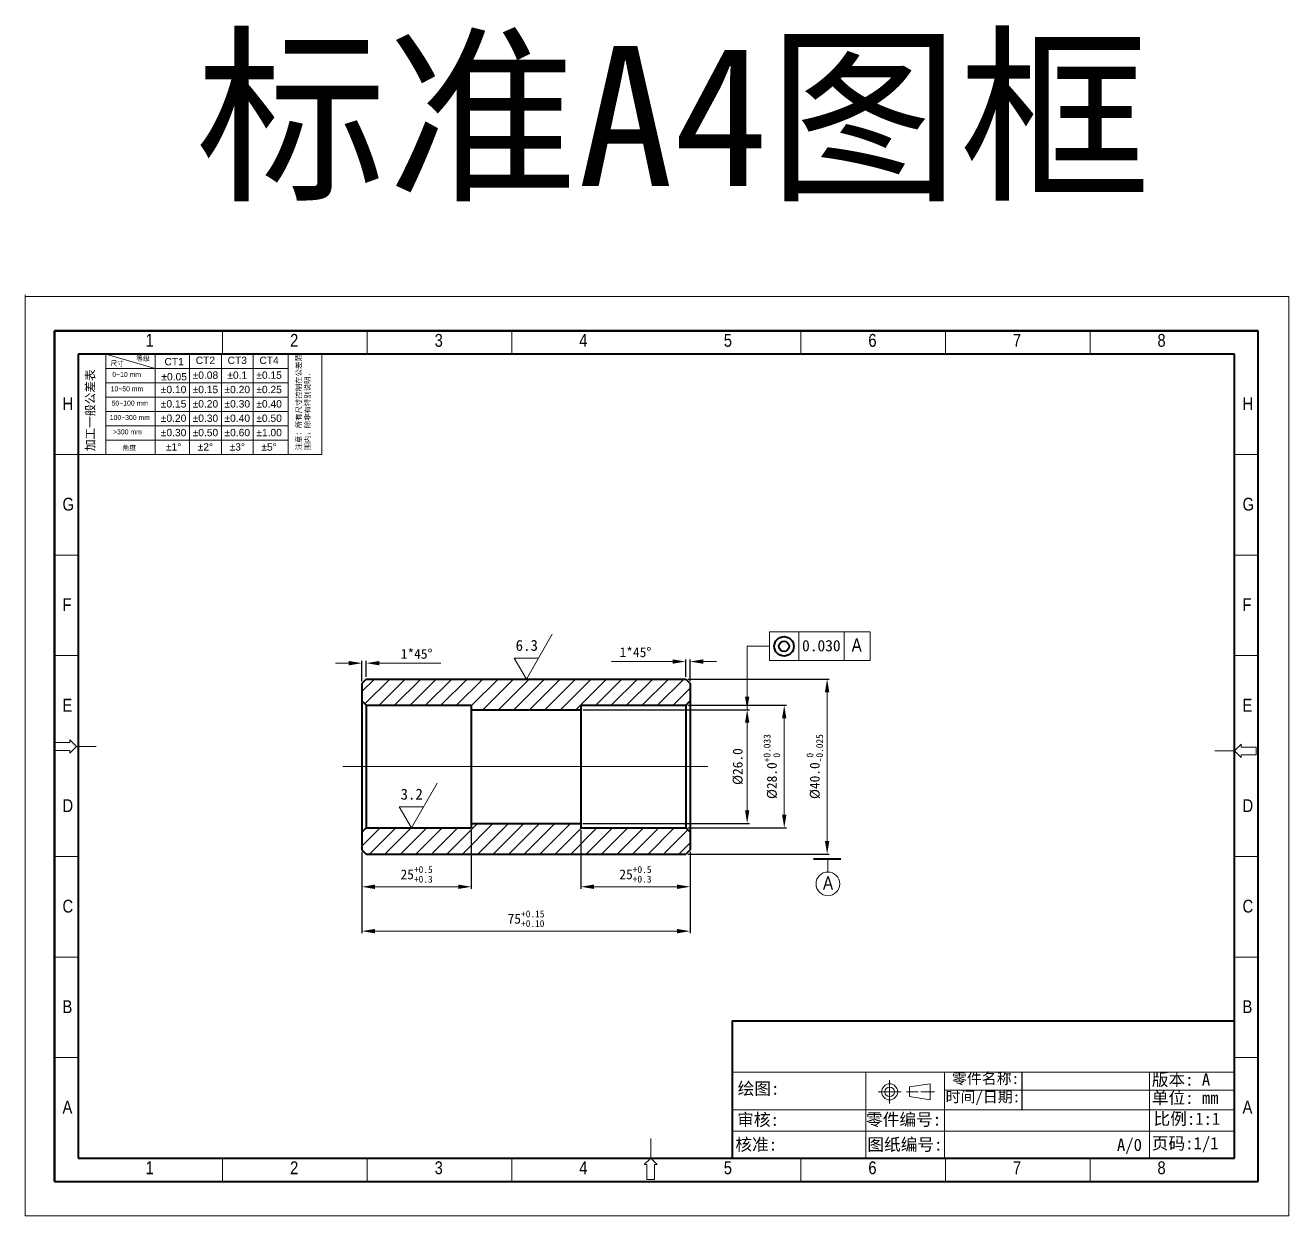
# Model space of a CAD drawing. Header units: millimetres. Extents: x -701 to 1485, y 792 to 1708.
# Drawn here: x -700.9 to -412.2, y 1360.7 to 1632.7 of the extents above; entities that cross this region are included whole.
import ezdxf
from ezdxf.enums import TextEntityAlignment as Align
from ezdxf.lldxf.tags import DXFTag

# ---------------------------------------------------------------- set-up
doc = ezdxf.new("R2010")
doc.units = ezdxf.units.MM
for name, color, linetype, lineweight in [('中心线', 7, 'CENTER', 18), ('粗实线', 7, 'Continuous', 40), ('细实线', 7, 'Continuous', 18)]:
    doc.layers.add(name, color=color, linetype=linetype, lineweight=lineweight)
doc.styles.add('SEACAD_arial_ttf', font='arial.ttf', dxfattribs={"height": 0.2})
doc.styles.add('TT', font='')
doc.styles.get('TT').set_extended_font_data('SimSun')
tags = doc.linetypes.add('CENTER', pattern=[0.6, 0.375, -0.075, 0.075, -0.075]).pattern_tags.tags
tags[10:11] = [DXFTag(74, 4), DXFTag(75, 0), DXFTag(340, '0'), DXFTag(46, 1.0), DXFTag(50, 0.0), DXFTag(44, 0.0), DXFTag(45, 0.0)]
tags[8:9] = [DXFTag(74, 4), DXFTag(75, 0), DXFTag(340, '0'), DXFTag(46, 1.0), DXFTag(50, 0.0), DXFTag(44, 0.0), DXFTag(45, 0.0)]
tags[6:7] = [DXFTag(74, 4), DXFTag(75, 0), DXFTag(340, '0'), DXFTag(46, 1.0), DXFTag(50, 0.0), DXFTag(44, 0.0), DXFTag(45, 0.0)]
tags[4:5] = [DXFTag(74, 4), DXFTag(75, 0), DXFTag(340, '0'), DXFTag(46, 1.0), DXFTag(50, 0.0), DXFTag(44, 0.0), DXFTag(45, 0.0)]
doc.dimstyles.new('A4', dxfattribs={"dimtxt": 2.25, "dimasz": 3, "dimexe": 0.5, "dimexo": 0.5, "dimgap": 1, "dimtad": 1, "dimdec": 1, "dimzin": 0, "dimdsep": 46, "dimtxsty": 'Standard', "dimcen": 0, "dimclrd": 256, "dimclre": 256, "dimclrt": 256, "dimadec": 1, "dimazin": 0, "dimtp": 0.01, "dimtm": 0.01, "dimtfac": 0.6, "dimtdec": 1, "dimtofl": 0, "dimtmove": 0, "dimatfit": 3, "dimfxl": 0, "dimtolj": 1, "dimtzin": 0, "dimlwd": 9, "dimarcsym": 0})

# ---------------------------------------------------------------- blocks, each defined once
blk = doc.blocks.new('*D17')
at = {"layer": 'Defpoints', "color": 0}
for p in [(-573.96, 1476.35), (-535.93, 1476.35), (-573.96, 1450.35)]:
    blk.add_point(p, dxfattribs=at)
at = {"layer": '细实线', "lineweight": -2}
for p, q in [((-573.46, 1476.35), (-535.43, 1476.35)), ((-573.46, 1450.35), (-535.43, 1450.35))]:
    blk.add_line(p, q, dxfattribs=at)
at = {"layer": '细实线', "lineweight": 9}
blk.add_line((-535.93, 1453.35), (-535.93, 1473.35), dxfattribs=at)
at = {"layer": '细实线'}
for points in [[(-536.43, 1473.35), (-535.43, 1473.35), (-535.93, 1476.35)], [(-536.43, 1453.35), (-535.43, 1453.35), (-535.93, 1450.35)]]:
    blk.add_solid(points, dxfattribs=at)
at = {"layer": '细实线', "insert": (-538.06, 1463.35), "char_height": 2.25, "attachment_point": 5, "rotation": 90}
blk.add_mtext('\\A1;%%c26.0', dxfattribs=at)
blk = doc.blocks.new('*D18')
at = {"layer": 'Defpoints', "color": 0}
for p in [(-549.96, 1477.35), (-549.96, 1449.35), (-527.46, 1449.35)]:
    blk.add_point(p, dxfattribs=at)
at = {"layer": '细实线', "lineweight": -2}
for p, q in [((-549.46, 1477.35), (-526.96, 1477.35)), ((-549.46, 1449.35), (-526.96, 1449.35))]:
    blk.add_line(p, q, dxfattribs=at)
at = {"layer": '细实线', "lineweight": 9}
blk.add_line((-527.46, 1474.35), (-527.46, 1452.35), dxfattribs=at)
at = {"layer": '细实线'}
for points in [[(-527.96, 1474.35), (-526.96, 1474.35), (-527.46, 1477.35)], [(-527.96, 1452.35), (-526.96, 1452.35), (-527.46, 1449.35)]]:
    blk.add_solid(points, dxfattribs=at)
at = {"layer": '细实线', "insert": (-530.29, 1463.35), "char_height": 2.25, "attachment_point": 5, "rotation": 90}
blk.add_mtext('\\A1;%%c28.0{\\H0.7x;\\S+0.033^  0;}', dxfattribs=at)
blk = doc.blocks.new('*D19')
at = {"layer": 'Defpoints', "color": 0}
for p in [(-622.96, 1486.98), (-623.96, 1482.35), (-622.96, 1483.35)]:
    blk.add_point(p, dxfattribs=at)
at = {"layer": '细实线', "lineweight": 9}
for p, q in [((-626.96, 1486.98), (-629.96, 1486.98)), ((-619.96, 1486.98), (-605.96, 1486.98))]:
    blk.add_line(p, q, dxfattribs=at)
at = {"layer": '细实线', "lineweight": -2}
for p, q in [((-623.96, 1482.85), (-623.96, 1487.48)), ((-622.96, 1483.85), (-622.96, 1487.48))]:
    blk.add_line(p, q, dxfattribs=at)
at = {"layer": '细实线'}
for points in [[(-626.96, 1487.48), (-626.96, 1486.48), (-623.96, 1486.98)], [(-619.96, 1487.48), (-619.96, 1486.48), (-622.96, 1486.98)]]:
    blk.add_solid(points, dxfattribs=at)
at = {"layer": '细实线', "insert": (-611.46, 1489.1), "char_height": 2.25, "attachment_point": 5}
blk.add_mtext('\\A1;1*45%%d', dxfattribs=at)
blk = doc.blocks.new('*D20')
at = {"layer": 'Defpoints', "color": 0}
for p in [(-549.96, 1487.35), (-549.96, 1483.35), (-548.96, 1482.35)]:
    blk.add_point(p, dxfattribs=at)
at = {"layer": '细实线', "lineweight": 9}
for p, q in [((-552.96, 1487.35), (-566.96, 1487.35)), ((-545.96, 1487.35), (-542.96, 1487.35))]:
    blk.add_line(p, q, dxfattribs=at)
at = {"layer": '细实线', "lineweight": -2}
for p, q in [((-549.96, 1483.85), (-549.96, 1487.85)), ((-548.96, 1482.85), (-548.96, 1487.85))]:
    blk.add_line(p, q, dxfattribs=at)
at = {"layer": '细实线'}
for points in [[(-552.96, 1487.85), (-552.96, 1486.85), (-549.96, 1487.35)], [(-545.96, 1487.85), (-545.96, 1486.85), (-548.96, 1487.35)]]:
    blk.add_solid(points, dxfattribs=at)
at = {"layer": '细实线', "insert": (-561.46, 1489.47), "char_height": 2.25, "attachment_point": 5}
blk.add_mtext('\\A1;1*45%%d', dxfattribs=at)
blk = doc.blocks.new('*D21')
at = {"layer": 'Defpoints', "color": 0}
for p in [(-549.96, 1483.35), (-549.96, 1443.35), (-517.66, 1443.35)]:
    blk.add_point(p, dxfattribs=at)
at = {"layer": '细实线', "lineweight": -2}
for p, q in [((-549.46, 1483.35), (-517.16, 1483.35)), ((-549.46, 1443.35), (-517.16, 1443.35))]:
    blk.add_line(p, q, dxfattribs=at)
at = {"layer": '细实线', "lineweight": 9}
blk.add_line((-517.66, 1480.35), (-517.66, 1446.35), dxfattribs=at)
at = {"layer": '细实线'}
for points in [[(-518.16, 1480.35), (-517.16, 1480.35), (-517.66, 1483.35)], [(-518.16, 1446.35), (-517.16, 1446.35), (-517.66, 1443.35)]]:
    blk.add_solid(points, dxfattribs=at)
at = {"layer": '细实线', "insert": (-520.49, 1463.35), "char_height": 2.25, "attachment_point": 5, "rotation": 90}
blk.add_mtext('\\A1;%%c40.0{\\H0.7x;\\S 0^ -0.025;}', dxfattribs=at)
blk = doc.blocks.new('*D22')
at = {"layer": 'Defpoints', "color": 0}
for p in [(-573.96, 1449.35), (-548.96, 1444.35), (-548.96, 1435.89)]:
    blk.add_point(p, dxfattribs=at)
at = {"layer": '细实线', "lineweight": -2}
for p, q in [((-573.96, 1448.85), (-573.96, 1435.39)), ((-548.96, 1443.85), (-548.96, 1435.39))]:
    blk.add_line(p, q, dxfattribs=at)
at = {"layer": '细实线', "lineweight": 9}
blk.add_line((-570.96, 1435.89), (-551.96, 1435.89), dxfattribs=at)
at = {"layer": '细实线'}
for points in [[(-570.96, 1436.39), (-570.96, 1435.39), (-573.96, 1435.89)], [(-551.96, 1436.39), (-551.96, 1435.39), (-548.96, 1435.89)]]:
    blk.add_solid(points, dxfattribs=at)
at = {"layer": '细实线', "insert": (-561.46, 1438.73), "char_height": 2.25, "attachment_point": 5}
blk.add_mtext('\\A1;25{\\H0.7x;\\S+0.5^ +0.3;}', dxfattribs=at)
blk = doc.blocks.new('*D23')
at = {"layer": 'Defpoints', "color": 0}
for p in [(-598.96, 1449.35), (-623.96, 1444.35), (-598.96, 1435.88)]:
    blk.add_point(p, dxfattribs=at)
at = {"layer": '细实线', "lineweight": -2}
for p, q in [((-598.96, 1448.85), (-598.96, 1435.38)), ((-623.96, 1443.85), (-623.96, 1435.38))]:
    blk.add_line(p, q, dxfattribs=at)
at = {"layer": '细实线', "lineweight": 9}
blk.add_line((-620.96, 1435.88), (-601.96, 1435.88), dxfattribs=at)
at = {"layer": '细实线'}
for points in [[(-620.96, 1436.38), (-620.96, 1435.38), (-623.96, 1435.88)], [(-601.96, 1436.38), (-601.96, 1435.38), (-598.96, 1435.88)]]:
    blk.add_solid(points, dxfattribs=at)
at = {"layer": '细实线', "insert": (-611.46, 1438.72), "char_height": 2.25, "attachment_point": 5}
blk.add_mtext('\\A1;25{\\H0.7x;\\S+0.5^ +0.3;}', dxfattribs=at)
blk = doc.blocks.new('*D24')
at = {"layer": 'Defpoints', "color": 0}
for p in [(-623.96, 1444.35), (-548.96, 1444.35), (-548.96, 1425.75)]:
    blk.add_point(p, dxfattribs=at)
at = {"layer": '细实线', "lineweight": -2}
for p, q in [((-623.96, 1443.85), (-623.96, 1425.25)), ((-548.96, 1443.85), (-548.96, 1425.25))]:
    blk.add_line(p, q, dxfattribs=at)
at = {"layer": '细实线', "lineweight": 9}
blk.add_line((-620.96, 1425.75), (-551.96, 1425.75), dxfattribs=at)
at = {"layer": '细实线'}
for points in [[(-620.96, 1426.25), (-620.96, 1425.25), (-623.96, 1425.75)], [(-551.96, 1426.25), (-551.96, 1425.25), (-548.96, 1425.75)]]:
    blk.add_solid(points, dxfattribs=at)
at = {"layer": '细实线', "insert": (-586.46, 1428.58), "char_height": 2.25, "attachment_point": 5}
blk.add_mtext('\\A1;75{\\H0.7x;\\S+0.15^ +0.10;}', dxfattribs=at)

msp = doc.modelspace()

# ---------------------------------------------------------------- hatches: boundary and pattern name
at = {"layer": '细实线'}
h = msp.add_hatch(dxfattribs=at)
h.set_pattern_fill('ANSI31', color=256, scale=20, style=0)
h.set_pattern_definition([(45, (-1131.3924, 1347.8352), (-1.767767, 1.767767), [])])
h.paths.add_polyline_path([(-573.96, 1476.35), (-573.96, 1477.35), (-549.96, 1477.35), (-548.96, 1478.35), (-548.96, 1482.35), (-549.96, 1483.35), (-622.96, 1483.35), (-623.96, 1482.35), (-623.96, 1478.35), (-622.96, 1477.35), (-598.96, 1477.35), (-598.96, 1476.35)])
h.paths.add_polyline_path([(-549.96, 1443.35), (-548.96, 1444.35), (-548.96, 1448.35), (-549.96, 1449.35), (-573.96, 1449.35), (-573.96, 1450.35), (-598.96, 1450.35), (-598.96, 1449.35), (-622.96, 1449.35), (-623.96, 1448.35), (-623.96, 1444.35), (-622.96, 1443.35)])

# ---------------------------------------------------------------- linework, layer by layer
msp.add_line((-473.17, 1393.54), (-473.17, 1384.89))
at = {"layer": '中心线'}
msp.add_line((-628.29, 1463.35), (-544.92, 1463.35), dxfattribs=at)
at = {"layer": '粗实线'}
for p, q in [((-694.19, 1562.96), (-694.19, 1368.52)), ((-694.19, 1368.52), (-694.19, 1562.96)), ((-419.19, 1562.96), (-694.19, 1562.96)), ((-694.19, 1562.96), (-419.19, 1562.96)), ((-419.19, 1368.52), (-419.19, 1562.96)), ((-419.19, 1368.52), (-419.19, 1562.96)), ((-688.82, 1557.59), (-688.82, 1373.89)), ((-424.56, 1557.59), (-688.82, 1557.59)), ((-424.56, 1373.89), (-424.56, 1557.59)), ((-622.96, 1483.35), (-623.96, 1482.35)), ((-623.96, 1482.35), (-623.96, 1478.35)), ((-622.96, 1483.35), (-549.96, 1483.35)), ((-549.96, 1483.35), (-548.96, 1482.35)), ((-548.96, 1482.35), (-548.96, 1478.35)), ((-622.96, 1477.35), (-623.96, 1478.35)), ((-623.96, 1478.35), (-623.96, 1448.35)), ((-549.96, 1477.35), (-548.96, 1478.35)), ((-548.96, 1478.35), (-548.96, 1448.35)), ((-622.96, 1477.35), (-598.96, 1477.35)), ((-622.96, 1477.35), (-622.96, 1449.35)), ((-598.96, 1477.35), (-598.96, 1449.35)), ((-598.96, 1476.35), (-573.96, 1476.35)), ((-573.96, 1477.35), (-549.96, 1477.35)), ((-573.96, 1477.35), (-573.96, 1449.35)), ((-549.96, 1477.35), (-549.96, 1449.35)), ((-622.96, 1449.35), (-623.96, 1448.35)), ((-622.96, 1449.35), (-598.96, 1449.35)), ((-598.96, 1450.35), (-573.96, 1450.35)), ((-573.96, 1449.35), (-549.96, 1449.35)), ((-549.96, 1449.35), (-548.96, 1448.35)), ((-623.96, 1448.35), (-623.96, 1444.35)), ((-548.96, 1448.35), (-548.96, 1444.35)), ((-623.96, 1444.35), (-622.96, 1443.35)), ((-548.96, 1444.35), (-549.96, 1443.35)), ((-622.96, 1443.35), (-549.96, 1443.35)), ((-520.76, 1442.29), (-514.53, 1442.29)), ((-419.19, 1368.52), (-419.19, 1418.78)), ((-539.39, 1405.26), (-424.56, 1405.26)), ((-539.39, 1405.26), (-539.39, 1373.89)), ((-539.39, 1405.26), (-424.56, 1405.26)), ((-539.39, 1405.26), (-539.39, 1373.89)), ((-539.39, 1405.26), (-424.56, 1405.26)), ((-539.39, 1405.26), (-539.39, 1373.89)), ((-688.82, 1373.89), (-424.56, 1373.89)), ((-694.19, 1368.52), (-419.19, 1368.52)), ((-694.19, 1368.52), (-419.19, 1368.52))]:
    msp.add_line(p, q, dxfattribs=at)
for radius in [2.23, 1.17]:
    msp.add_circle((-527.51, 1490.83), radius, dxfattribs=at)
at = {"layer": '细实线'}
for p, q in [((-700.88, 1360.72), (-700.88, 1571.18)), ((-700.88, 1570.76), (-412.19, 1570.76)), ((-412.19, 1360.72), (-412.19, 1570.76)), ((-655.78, 1562.96), (-655.78, 1557.59)), ((-622.75, 1562.96), (-622.75, 1557.59)), ((-589.72, 1562.96), (-589.72, 1557.59)), ((-523.65, 1562.96), (-523.65, 1557.59)), ((-490.62, 1562.96), (-490.62, 1557.59)), ((-457.59, 1562.96), (-457.59, 1557.59)), ((-682.47, 1557.59), (-671.18, 1554.31)), ((-682.47, 1534.63), (-682.47, 1557.59)), ((-671.18, 1534.63), (-671.18, 1557.59)), ((-663.32, 1534.63), (-663.32, 1557.59)), ((-656.05, 1534.63), (-656.05, 1557.59)), ((-653.86, 1557.59), (-635.57, 1557.59)), ((-648.77, 1534.63), (-648.77, 1557.59)), ((-640.82, 1534.63), (-640.82, 1557.59)), ((-633.11, 1534.63), (-633.11, 1557.59)), ((-640.82, 1554.31), (-682.47, 1554.31)), ((-640.82, 1551.03), (-682.47, 1551.03)), ((-640.82, 1547.75), (-682.47, 1547.75)), ((-640.82, 1544.47), (-682.47, 1544.47)), ((-640.82, 1541.19), (-682.47, 1541.19)), ((-640.82, 1537.91), (-682.47, 1537.91)), ((-688.82, 1534.63), (-694.19, 1534.63)), ((-633.11, 1534.63), (-688.82, 1534.63)), ((-419.19, 1534.63), (-424.56, 1534.63)), ((-688.82, 1511.66), (-694.19, 1511.66)), ((-419.19, 1511.66), (-424.56, 1511.66)), ((-586.37, 1483.35), (-580.46, 1493.58)), ((-530.8, 1494.16), (-507.81, 1494.16)), ((-530.8, 1494.16), (-530.8, 1487.62)), ((-524.09, 1494.16), (-524.09, 1487.62)), ((-513.77, 1494.16), (-513.77, 1487.62)), ((-507.81, 1494.16), (-507.81, 1487.62)), ((-530.8, 1490.89), (-535.93, 1490.89)), ((-688.82, 1488.7), (-694.19, 1488.7)), ((-586.37, 1483.35), (-589.15, 1488.16)), ((-589.15, 1488.16), (-583.59, 1488.16)), ((-507.81, 1487.62), (-530.8, 1487.62)), ((-419.19, 1488.7), (-424.56, 1488.7)), ((-694.12, 1467.06), (-694.12, 1468.82)), ((-690.69, 1468.82), (-694.12, 1468.82)), ((-690.69, 1467.06), (-694.12, 1467.06)), ((-689.21, 1467.94), (-690.69, 1469.45)), ((-690.69, 1468.82), (-690.69, 1469.45)), ((-689.21, 1467.94), (-690.69, 1466.43)), ((-690.69, 1466.43), (-690.69, 1467.06)), ((-689.21, 1467.94), (-684.71, 1467.94)), ((-424.56, 1466.93), (-429.06, 1466.93)), ((-424.56, 1466.93), (-423.09, 1468.44)), ((-424.56, 1466.93), (-423.09, 1465.43)), ((-423.09, 1467.81), (-423.09, 1468.44)), ((-423.09, 1467.81), (-419.65, 1467.81)), ((-419.65, 1466.05), (-419.65, 1467.81)), ((-423.09, 1465.43), (-423.09, 1466.05)), ((-423.09, 1466.05), (-419.65, 1466.05)), ((-612.66, 1449.35), (-606.76, 1459.58)), ((-612.66, 1449.35), (-615.44, 1454.16)), ((-615.44, 1454.16), (-609.88, 1454.16)), ((-688.82, 1442.78), (-694.19, 1442.78)), ((-517.49, 1439.25), (-517.49, 1442.29)), ((-419.19, 1442.78), (-424.56, 1442.78)), ((-688.82, 1419.81), (-694.19, 1419.81)), ((-419.19, 1419.81), (-424.56, 1419.81)), ((-688.82, 1396.85), (-694.19, 1396.85)), ((-419.19, 1396.85), (-424.56, 1396.85)), ((-539.39, 1393.54), (-424.56, 1393.54)), ((-539.39, 1393.54), (-424.56, 1393.54)), ((-539.39, 1393.54), (-424.56, 1393.54)), ((-521.47, 1393.55), (-424.56, 1393.55)), ((-521.47, 1393.55), (-424.56, 1393.55)), ((-521.47, 1393.55), (-424.56, 1393.55)), ((-508.8, 1393.54), (-508.8, 1373.87)), ((-508.8, 1393.54), (-508.8, 1373.87)), ((-508.8, 1393.54), (-508.8, 1373.87)), ((-503.37, 1391.68), (-503.37, 1386.39)), ((-503.37, 1391.68), (-503.37, 1386.39)), ((-503.37, 1391.68), (-503.37, 1386.39)), ((-490.83, 1393.54), (-490.83, 1373.94)), ((-490.83, 1393.54), (-490.83, 1373.94)), ((-490.83, 1393.54), (-490.83, 1373.94)), ((-443.98, 1393.54), (-443.98, 1373.83)), ((-443.98, 1393.54), (-443.98, 1373.83)), ((-443.98, 1393.54), (-443.98, 1373.83)), ((-500.75, 1389.03), (-506, 1389.03)), ((-500.75, 1389.03), (-506, 1389.03)), ((-500.75, 1389.03), (-506, 1389.03)), ((-496.89, 1389.03), (-499.49, 1389.03)), ((-496.89, 1389.03), (-499.49, 1389.03)), ((-496.89, 1389.03), (-499.49, 1389.03)), ((-498.83, 1390.14), (-494.14, 1390.86)), ((-498.83, 1390.14), (-494.14, 1390.86)), ((-498.83, 1390.14), (-494.14, 1390.86)), ((-498.83, 1390.14), (-498.83, 1387.93)), ((-498.83, 1390.14), (-498.83, 1387.93)), ((-498.83, 1390.14), (-498.83, 1387.93)), ((-493.14, 1389.03), (-496.26, 1389.03)), ((-493.14, 1389.03), (-496.26, 1389.03)), ((-493.14, 1389.03), (-496.26, 1389.03)), ((-494.14, 1390.86), (-494.14, 1387.21)), ((-494.14, 1390.86), (-494.14, 1387.21)), ((-494.14, 1390.86), (-494.14, 1387.21)), ((-490.83, 1389.42), (-424.56, 1389.42)), ((-489.27, 1389.42), (-424.56, 1389.42)), ((-489.27, 1389.42), (-424.56, 1389.42)), ((-498.83, 1387.93), (-494.14, 1387.21)), ((-539.39, 1384.9), (-498.6, 1384.9)), ((-539.39, 1384.9), (-498.6, 1384.9)), ((-539.39, 1384.9), (-498.6, 1384.9)), ((-424.56, 1384.89), (-498.55, 1384.89)), ((-424.56, 1384.89), (-498.55, 1384.89)), ((-424.56, 1384.89), (-498.55, 1384.89)), ((-539.39, 1380.01), (-484.14, 1380.01)), ((-539.39, 1380.01), (-484.14, 1380.01)), ((-539.39, 1380.01), (-484.14, 1380.01)), ((-424.56, 1380.01), (-498.55, 1380.01)), ((-424.56, 1380.01), (-498.55, 1380.01)), ((-424.56, 1380.01), (-498.55, 1380.01)), ((-557.98, 1373.89), (-557.98, 1378.39)), ((-655.78, 1373.89), (-655.78, 1368.52)), ((-622.75, 1373.89), (-622.75, 1368.52)), ((-589.72, 1373.89), (-589.72, 1368.52)), ((-557.98, 1373.89), (-559.48, 1372.42)), ((-559.48, 1372.42), (-558.85, 1372.42)), ((-558.85, 1372.42), (-558.85, 1368.98)), ((-557.98, 1373.89), (-556.47, 1372.42)), ((-557.1, 1372.42), (-557.1, 1368.98)), ((-557.1, 1372.42), (-556.47, 1372.42)), ((-523.65, 1373.89), (-523.65, 1368.52)), ((-490.62, 1373.89), (-490.62, 1368.52)), ((-457.59, 1373.89), (-457.59, 1368.52)), ((-700.88, 1360.72), (-412.19, 1360.72))]:
    msp.add_line(p, q, dxfattribs=at)
for points in [[(-694.12, 1468.82), (-694.12, 1467.06), (-690.69, 1467.06), (-690.69, 1466.43), (-689.21, 1467.94), (-690.69, 1469.45), (-690.69, 1468.82), (-694.12, 1468.82)], [(-694.12, 1468.82), (-694.12, 1467.06), (-690.69, 1467.06), (-690.69, 1466.43), (-689.21, 1467.94), (-690.69, 1469.45), (-690.69, 1468.82), (-694.12, 1468.82)], [(-419.65, 1467.81), (-423.09, 1467.81), (-423.09, 1468.44), (-424.56, 1466.93), (-423.09, 1465.43), (-423.09, 1466.05), (-419.65, 1466.05), (-419.65, 1467.81)], [(-419.65, 1467.81), (-423.09, 1467.81), (-423.09, 1468.44), (-424.56, 1466.93), (-423.09, 1465.43), (-423.09, 1466.05), (-419.65, 1466.05), (-419.65, 1467.81)], [(-557.1, 1372.42), (-556.47, 1372.42), (-557.98, 1373.89), (-559.48, 1372.42), (-558.85, 1372.42), (-558.85, 1368.98), (-557.1, 1368.98), (-557.1, 1372.42)], [(-557.1, 1372.42), (-556.47, 1372.42), (-557.98, 1373.89), (-559.48, 1372.42), (-558.85, 1372.42), (-558.85, 1368.98), (-557.1, 1368.98), (-557.1, 1372.42)]]:
    msp.add_lwpolyline(points, close=True, dxfattribs=at)
for points in [[(-694.12, 1468.82), (-690.69, 1468.82), (-690.69, 1469.45), (-689.21, 1467.94), (-690.69, 1466.43), (-690.69, 1467.06), (-694.12, 1467.06), (-694.12, 1468.82)], [(-694.12, 1468.82), (-690.69, 1468.82), (-690.69, 1469.45), (-689.21, 1467.94), (-690.69, 1466.43), (-690.69, 1467.06), (-694.12, 1467.06), (-694.12, 1468.82)], [(-419.65, 1467.81), (-423.09, 1467.81), (-423.09, 1468.44), (-424.56, 1466.93), (-423.09, 1465.43), (-423.09, 1466.05), (-419.65, 1466.05), (-419.65, 1467.81)], [(-419.65, 1467.81), (-423.09, 1467.81), (-423.09, 1468.44), (-424.56, 1466.93), (-423.09, 1465.43), (-423.09, 1466.05), (-419.65, 1466.05), (-419.65, 1467.81)], [(-557.1, 1372.42), (-557.1, 1368.98), (-558.85, 1368.98), (-558.85, 1372.42), (-559.48, 1372.42), (-557.98, 1373.89), (-556.47, 1372.42), (-557.1, 1372.42)], [(-557.1, 1372.42), (-557.1, 1368.98), (-558.85, 1368.98), (-558.85, 1372.42), (-559.48, 1372.42), (-557.98, 1373.89), (-556.47, 1372.42), (-557.1, 1372.42)]]:
    msp.add_lwpolyline(points, dxfattribs=at)
for centre, radius in [((-517.49, 1436.55), 2.7), ((-503.37, 1389.03), 1.83), ((-503.37, 1389.03), 1.83), ((-503.37, 1389.03), 1.83), ((-503.37, 1389.03), 1.1), ((-503.37, 1389.03), 1.1), ((-503.37, 1389.03), 1.1)]:
    msp.add_circle(centre, radius, dxfattribs=at)

# ---------------------------------------------------------------- texts
at = {"color": 3, "attachment_point": 1}
for s, insert, char_height in [('{\\fSimSun|b0|i0|c134|p2;绘图:}', (-538.11, 1391.18), 2.8), ('{\\fSimSun|b0|i0|c134|p2;零件名称:}', (-489.14, 1393.33), 2.5), ('{\\fSimSun|b0|i0|c134|p2;版本: A}', (-443.48, 1393.23), 2.8), ('{\\fSimSun|b0|i0|c134|p2;版本: A}', (-443.48, 1393.23), 2.8), ('{\\fSimSun|b0|i0|c134|p2;版本: A}', (-443.48, 1393.23), 2.8), ('{\\fSimSun|b0|i0|c134|p2;时间/日期:}', (-490.6, 1389.15), 2.5), ('{\\fSimSun|b0|i0|c134|p2;单位: mm}', (-443.48, 1389.08), 2.8), ('{\\fSimSun|b0|i0|c134|p2;单位: mm}', (-443.48, 1389.08), 2.8), ('{\\fSimSun|b0|i0|c134|p2;单位: mm}', (-443.48, 1389.08), 2.8), ('{\\fSimSun|b0|i0|c134|p2;审核:}', (-538.22, 1384.06), 2.8), ('{\\fSimSun|b0|i0|c134|p2;零件编号:}', (-508.79, 1384.11), 2.8), ('{\\fSimSun|b0|i0|c134|p2;比例:1:1}', (-443.08, 1384.29), 2.8), ('{\\fSimSun|b0|i0|c134|p2;比例:1:1}', (-443.08, 1384.29), 2.8), ('{\\fSimSun|b0|i0|c134|p2;比例:1:1}', (-443.08, 1384.29), 2.8), ('{\\fSimSun|b0|i0|c134|p2;核准:}', (-538.63, 1378.4), 2.8), ('{\\fSimSun|b0|i0|c134|p2;图纸编号:}', (-508.49, 1378.4), 2.8), ('{\\fSimSun|b0|i0|c134|p2;图纸编号:}', (-508.49, 1378.4), 2.8), ('{\\fSimSun|b0|i0|c134|p2;图纸编号:}', (-508.49, 1378.4), 2.8), ('{\\fSimSun|b0|i0|c134|p2;A/0}', (-451.44, 1378.32), 2.8), ('{\\fSimSun|b0|i0|c134|p2;A/0}', (-451.44, 1378.32), 2.8), ('{\\fSimSun|b0|i0|c134|p2;A/0}', (-451.44, 1378.32), 2.8), ('{\\fSimSun|b0|i0|c134|p2;页码:1/1}', (-443.48, 1378.68), 2.8), ('{\\fSimSun|b0|i0|c134|p2;页码:1/1}', (-443.48, 1378.68), 2.8), ('{\\fSimSun|b0|i0|c134|p2;页码:1/1}', (-443.48, 1378.68), 2.8)]:
    msp.add_mtext_dynamic_manual_height_columns(s, width=46.2676, gutter_width=12.5, heights=[0], dxfattribs=dict(at, insert=insert, char_height=char_height))
at = {"layer": '细实线', "style": 'SEACAD_arial_ttf', "width": 0.819}
for s, height, p in [('1', 2.94, (-673.4, 1562.22)), ('2', 2.94, (-640.37, 1562.22)), ('3', 2.94, (-607.34, 1562.22)), ('4', 2.94, (-574.31, 1562.22)), ('5', 2.94, (-541.27, 1562.22)), ('6', 2.94, (-508.24, 1562.22)), ('7', 2.94, (-475.21, 1562.22)), ('8', 2.94, (-442.18, 1562.22)), ('H', 2.94, (-692.37, 1547.74)), ('H', 2.94, (-422.74, 1547.74)), ('G', 2.94, (-692.37, 1524.78)), ('G', 2.94, (-422.74, 1524.78)), ('F', 2.94, (-692.37, 1501.81)), ('F', 2.94, (-422.74, 1501.81)), ('A', 3.05, (-512.07, 1492.63)), ('E', 2.94, (-692.37, 1478.85)), ('E', 2.94, (-422.74, 1478.85)), ('D', 2.94, (-692.37, 1455.89)), ('D', 2.94, (-422.74, 1455.89)), ('A', 3.05, (-518.62, 1438.27)), ('C', 2.94, (-692.37, 1432.92)), ('C', 2.94, (-422.74, 1432.92)), ('B', 2.94, (-692.37, 1409.96)), ('B', 2.94, (-422.74, 1409.96)), ('A', 2.94, (-692.37, 1387)), ('A', 2.94, (-422.74, 1387)), ('1', 2.94, (-673.4, 1373.15)), ('2', 2.94, (-640.37, 1373.15)), ('3', 2.94, (-607.34, 1373.15)), ('4', 2.94, (-574.31, 1373.15)), ('5', 2.94, (-541.27, 1373.15)), ('6', 2.94, (-508.24, 1373.15)), ('7', 2.94, (-475.21, 1373.15)), ('8', 2.94, (-442.18, 1373.15))]:
    msp.add_text(s, height=height, dxfattribs=at).set_placement(p, align=Align.TOP_LEFT)
at = {"layer": '细实线', "style": 'SEACAD_arial_ttf'}
for s, p in [('尺寸', (-681.43, 1554.91)), ('等级', (-675.53, 1556.06))]:
    msp.add_text(s, height=1.117, dxfattribs=at).set_placement(p)
for s, height, p in [('CT1', 1.676, (-666.86, 1555.05)), ('CT2', 1.676, (-659.72, 1555.35)), ('CT3', 1.676, (-652.44, 1555.35)), ('CT4', 1.676, (-645.17, 1555.35)), ('0~10 mm', 1.117, (-677.71, 1552.4)), ('%%P0.05', 1.676, (-666.86, 1551.6)), ('%%P0.08', 1.676, (-659.72, 1551.96)), ('%%P0.1', 1.676, (-652.44, 1551.96)), ('%%P0.15', 1.676, (-645.17, 1551.96)), ('%%P0.10', 1.676, (-666.99, 1548.68)), ('%%P0.15', 1.676, (-659.72, 1548.68)), ('%%P0.20', 1.676, (-652.44, 1548.68)), ('%%P0.25', 1.676, (-645.17, 1548.68)), ('10~50 mm', 1.117, (-677.64, 1549.12)), ('50~100 mm', 1.117, (-677, 1545.84)), ('%%P0.15', 1.676, (-666.99, 1545.4)), ('%%P0.20', 1.676, (-659.72, 1545.4)), ('%%P0.30', 1.676, (-652.44, 1545.4)), ('%%P0.40', 1.676, (-645.17, 1545.4)), ('100~300 mm', 1.117, (-676.99, 1542.56)), ('%%P0.20', 1.676, (-666.99, 1542.12)), ('%%P0.30', 1.676, (-659.72, 1542.12)), ('%%P0.40', 1.676, (-652.44, 1542.12)), ('%%p0.50', 1.676, (-645.17, 1542.12)), ('>300 mm', 1.117, (-677.54, 1539.28)), ('%%P0.30', 1.676, (-666.99, 1538.84)), ('%%P0.50', 1.676, (-659.72, 1538.84)), ('%%P0.60', 1.676, (-652.44, 1538.84)), ('%%P1.00', 1.676, (-645.17, 1538.84)), ('角度', 1.117, (-677.11, 1535.65)), ('%%P1%%d', 1.676, (-666.99, 1535.56)), ('%%P2%%d', 1.676, (-659.72, 1535.56)), ('%%P3%%d', 1.676, (-652.44, 1535.56)), ('%%P5%%d', 1.676, (-645.17, 1535.56))]:
    msp.add_text(s, height=height, dxfattribs=at).set_placement(p, align=Align.CENTER)
at = {"layer": '细实线', "color": 140, "insert": (-661.91, 1628), "char_height": 32, "width": 16703.9226, "attachment_point": 1}
msp.add_mtext('{\\fSimSun|b0|i0|c134|p54;标准A4图框}', dxfattribs=at)
at = {"layer": '细实线', "attachment_point": 1, "rotation": 90, "style": 'SEACAD_arial_ttf'}
for s, insert, char_height, width in [('{\\fSimHei|b0|i0|c134|p2;注意：所有尺寸控制在公差范围内，除非有特别说明.}', (-639, 1535.62), 1.2053, 22.019), ('{\\fSimHei|b0|i0|c134|p2;加工一般公差表}', (-686.99, 1535.43), 1.9586, 30.0322)]:
    msp.add_mtext(s, dxfattribs=dict(at, insert=insert, char_height=char_height, width=width))
at = {"layer": '细实线', "attachment_point": 1, "style": 'TT'}
for s, insert, char_height, width in [('6.3', (-588.84, 1492.3), 2.5, 9.1054), ('0.030', (-523.39, 1492.28), 2.592, 26.4569), ('3.2', (-615.14, 1458.3), 2.5, 9.1054)]:
    msp.add_mtext(s, dxfattribs=dict(at, insert=insert, char_height=char_height, width=width))

# ---------------------------------------------------------------- dimensions: what is measured, and where the dimension line sits
at = {"layer": '细实线'}
dim = msp.add_linear_dim(base=(-622.96, 1486.98), p1=(-623.96, 1482.35), p2=(-622.96, 1483.35), text='1*45%%d', dimstyle='A4', dxfattribs=at)
dim.commit()
dim.dimension.update_dxf_attribs({"geometry": '*D19', "text_midpoint": (-611.46, 1486.98), "dimtype": 160})
for base, p1, p2, text, picture, middle in [((-549.96, 1487.35), (-548.96, 1482.35), (-549.96, 1483.35), '1*45%%d', '*D20', (-561.46, 1489.47)), ((-598.96, 1435.88), (-623.96, 1444.35), (-598.96, 1449.35), '25{\\H0.7x;\\S+0.5^ +0.3;}', '*D23', (-611.46, 1438.72)), ((-548.96, 1435.89), (-573.96, 1449.35), (-548.96, 1444.35), '25{\\H0.7x;\\S+0.5^ +0.3;}', '*D22', (-561.46, 1438.73)), ((-548.96, 1425.75), (-623.96, 1444.35), (-548.96, 1444.35), '75{\\H0.7x;\\S+0.15^ +0.10;}', '*D24', (-586.46, 1428.58))]:
    dim = msp.add_linear_dim(base=base, p1=p1, p2=p2, text=text, dimstyle='A4', dxfattribs=at)
    dim.commit()
    dim.dimension.update_dxf_attribs({"geometry": picture, "text_midpoint": middle})
for base, p1, p2, text, picture, middle in [((-517.66, 1443.35), (-549.96, 1483.35), (-549.96, 1443.35), '%%c<>{\\H0.7x;\\S 0^ -0.025;}', '*D21', (-520.49, 1463.35)), ((-535.93, 1476.35), (-573.96, 1450.35), (-573.96, 1476.35), '%%c<>', '*D17', (-538.06, 1463.35)), ((-527.46, 1449.35), (-549.96, 1477.35), (-549.96, 1449.35), '%%c<>{\\H0.7x;\\S+0.033^  0;}', '*D18', (-530.29, 1463.35))]:
    dim = msp.add_linear_dim(base=base, p1=p1, p2=p2, angle=90, text=text, dimstyle='A4', dxfattribs=at)
    dim.commit()
    dim.dimension.update_dxf_attribs({"geometry": picture, "text_midpoint": middle})

# ---------------------------------------------------------------- leaders
at = {"layer": '粗实线'}
msp.add_leader([(-535.93, 1476.35), (-535.93, 1490.89)], dimstyle='A4', override={"dimgap": 1, "dimtad": 0}, dxfattribs=at)

doc.saveas('drawing.dxf')
